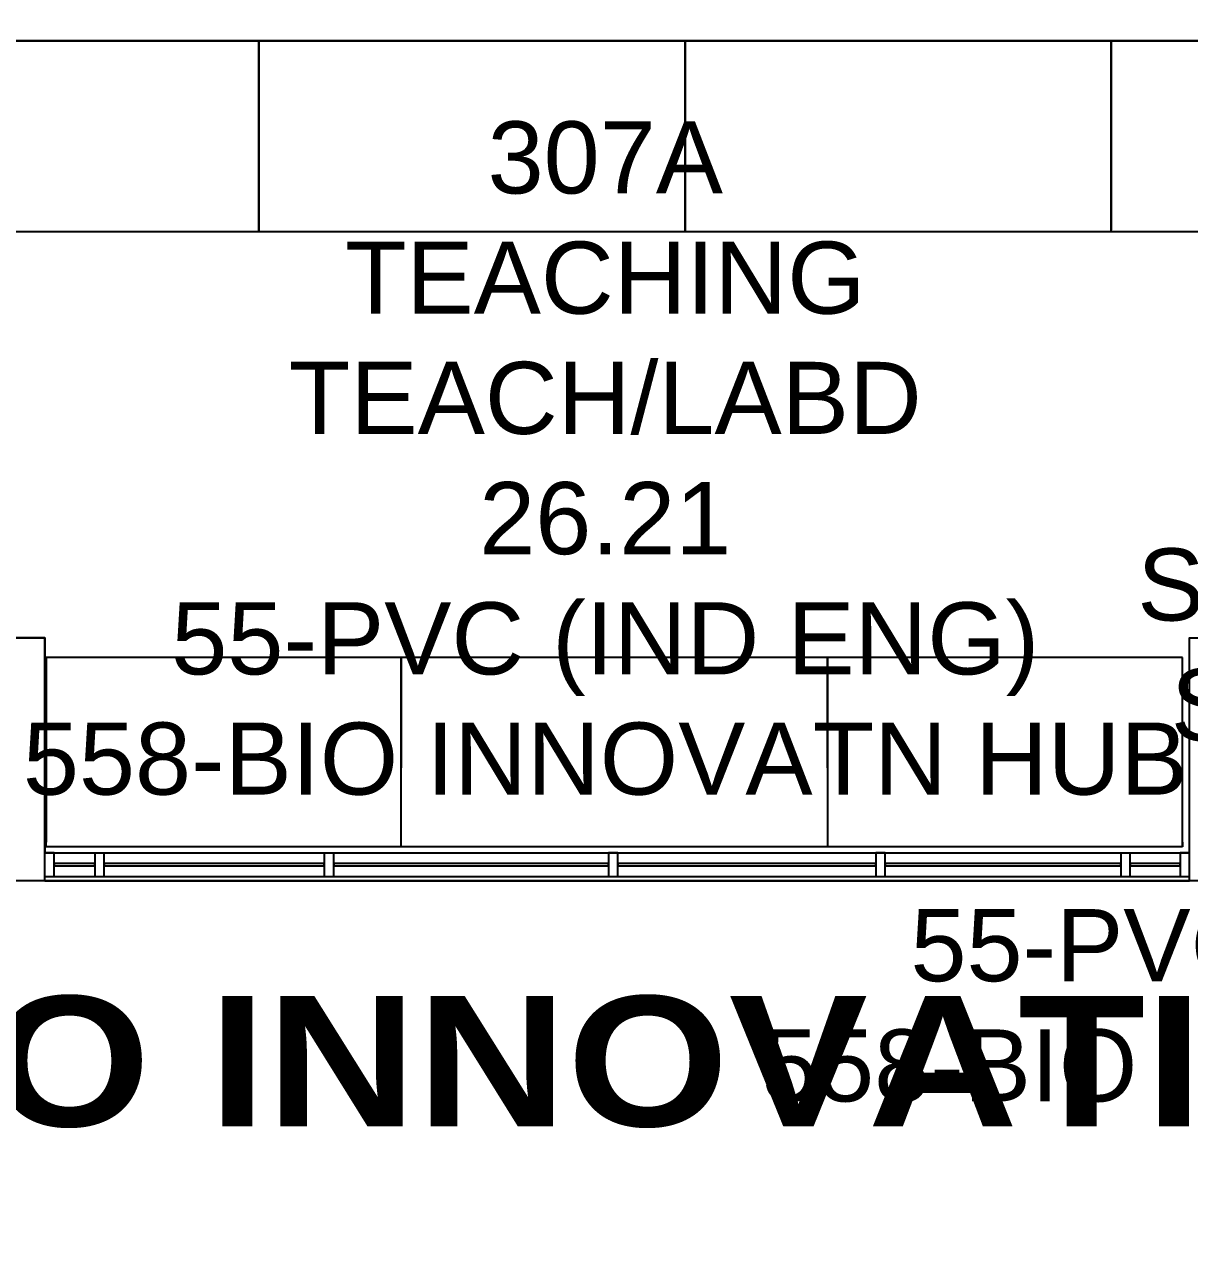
# Model space of a CAD drawing. Extents: x 15525 to 50715, y -3252 to 56414.
# Drawn here: x 33223 to 38145, y 30189 to 35362 of the extents above; entities that cross this region are included whole.
import ezdxf

# ---------------------------------------------------------------- set-up
doc = ezdxf.new("R2010")
doc.units = 0
doc.header["$MEASUREMENT"] = 0
for name, color, linetype in [('A-Furniture', 252, 'CONTINUOUS'), ('A-General', 252, 'CONTINUOUS'), ('A-Wall__Brick', 7, 'CONTINUOUS'), ('A-Window', 7, 'CONTINUOUS'), ('RM$', 7, 'CONTINUOUS'), ('RM$TXT', 4, 'CONTINUOUS')]:
    doc.layers.add(name, color=color, linetype=linetype)
doc.styles.add('Arial', font='arial.ttf')
doc.styles.add('MtXpl_Arial_Black', font='')
doc.styles.get('MtXpl_Arial_Black').set_extended_font_data('Arial Black')

msp = doc.modelspace()

# ---------------------------------------------------------------- linework, layer by layer
at = {"layer": 'A-Furniture'}
for p, q in [((34213.6, 34487.1), (34213.6, 35293.1)), ((34213.6, 35293.1), (34213.6, 34487.1)), ((36013.6, 35293.1), (36013.6, 34487.1)), ((36013.6, 34487.1), (36013.6, 35293.1)), ((37813.6, 34487.1), (37813.6, 35293.1)), ((37813.6, 35293.1), (37813.6, 34493.1)), ((32713.6, 34487.1), (34213.6, 34487.1)), ((34213.6, 34487.1), (36013.6, 34487.1)), ((36013.6, 34487.1), (39413.6, 34487.1)), ((34814.6, 32687.1), (33314.6, 32687.1)), ((33314.6, 32687.1), (33314.6, 31907.1)), ((36614.6, 32687.1), (34814.6, 32687.1)), ((34814.6, 32687.1), (34814.6, 32221.1)), ((34814.6, 31887.1), (34814.6, 32687.1)), ((36614.6, 32221.1), (36614.6, 32687.1)), ((38114.6, 32687.1), (36614.6, 32687.1)), ((36614.6, 32687.1), (36614.6, 31887.1)), ((38114.6, 31887.1), (38114.6, 32687.1)), ((33314.6, 31887.1), (33314.6, 31907.1)), ((38114.6, 31887.1), (33314.6, 31887.1)), ((38114.6, 31907.1), (38114.6, 31887.1))]:
    msp.add_line(p, q, dxfattribs=at)
at = {"layer": 'A-Wall__Brick'}
for p, q in [((29779.6, 35293.1), (39806.6, 35293.1)), ((33308.6, 32770.1), (32620.6, 32770.1)), ((33308.6, 31743.1), (33308.6, 32770.1)), ((38144.6, 31743.1), (38144.6, 32770.1)), ((33308.6, 31743.1), (32620.6, 31743.1)), ((38282.6, 31743.1), (38144.6, 31743.1))]:
    msp.add_line(p, q, dxfattribs=at)
at = {"layer": 'A-Window', "extrusion": (0, 0, -1)}
for p, q in [((33348.6, 31862.1), (33308.6, 31862.1)), ((33348.6, 31762.1), (33348.6, 31862.1)), ((33519.6, 31862.1), (33519.6, 31762.1)), ((33559.6, 31762.1), (33559.6, 31862.1)), ((34489.6, 31862.1), (34489.6, 31762.1)), ((34529.6, 31762.1), (34529.6, 31862.1)), ((35729.6, 31862.1), (35689.6, 31862.1)), ((35689.6, 31862.1), (35689.6, 31762.1)), ((35729.6, 31762.1), (35729.6, 31862.1)), ((36859.5, 31862.1), (36819.5, 31862.1)), ((36819.5, 31862.1), (36819.5, 31762.1)), ((36859.5, 31762.1), (36859.5, 31862.1)), ((37854.6, 31862.1), (37854.6, 31762.1)), ((37894.6, 31762.1), (37894.6, 31862.1)), ((33308.6, 31762.1), (33348.6, 31762.1)), ((33519.6, 31762.1), (33559.6, 31762.1)), ((34489.6, 31762.1), (34529.6, 31762.1)), ((35689.6, 31762.1), (35729.6, 31762.1)), ((36819.5, 31762.1), (36859.5, 31762.1)), ((37854.6, 31762.1), (37894.6, 31762.1))]:
    msp.add_line(p, q, dxfattribs=at)
at = {"layer": 'A-Window'}
for p, q in [((33348.6, 31862.1), (34529.6, 31862.1)), ((33519.6, 31817.1), (33348.6, 31817.1)), ((33348.6, 31817.1), (33348.6, 31807.1)), ((33519.6, 31807.1), (33519.6, 31817.1)), ((34489.6, 31817.1), (33559.6, 31817.1)), ((33559.6, 31817.1), (33559.6, 31807.1)), ((34489.6, 31807.1), (34489.6, 31817.1)), ((34529.6, 31862.1), (35689.6, 31862.1)), ((35689.6, 31817.1), (34529.6, 31817.1)), ((34529.6, 31817.1), (34529.6, 31807.1)), ((35689.6, 31807.1), (35689.6, 31817.1)), ((35729.6, 31862.1), (36819.5, 31862.1)), ((36819.5, 31817.1), (35729.6, 31817.1)), ((35729.6, 31817.1), (35729.6, 31807.1)), ((36819.5, 31807.1), (36819.5, 31817.1)), ((36859.5, 31862.1), (37854.6, 31862.1)), ((37854.6, 31817.1), (36859.5, 31817.1)), ((36859.5, 31817.1), (36859.5, 31807.1)), ((37850.1, 31862.1), (38104.6, 31862.1)), ((37854.6, 31807.1), (37854.6, 31817.1)), ((38104.6, 31817.1), (37894.6, 31817.1)), ((37894.6, 31817.1), (37894.6, 31807.1)), ((38144.6, 31862.1), (38104.6, 31862.1)), ((38104.6, 31862.1), (38104.6, 31762.1)), ((38104.6, 31807.1), (38104.6, 31817.1)), ((33348.6, 31807.1), (33519.6, 31807.1)), ((33348.6, 31762.1), (33519.6, 31762.1)), ((33559.6, 31807.1), (34489.6, 31807.1)), ((33559.6, 31762.1), (34489.6, 31762.1)), ((34529.6, 31807.1), (35689.6, 31807.1)), ((34529.6, 31762.1), (35689.6, 31762.1)), ((35729.6, 31807.1), (36819.5, 31807.1)), ((35729.6, 31762.1), (36819.5, 31762.1)), ((36859.5, 31807.1), (37854.6, 31807.1)), ((36859.5, 31762.1), (37854.6, 31762.1)), ((37894.6, 31807.1), (38104.6, 31807.1)), ((37894.6, 31762.1), (38104.6, 31762.1)), ((38104.6, 31762.1), (38144.6, 31762.1)), ((33308.6, 31743.1), (38144.6, 31743.1))]:
    msp.add_line(p, q, dxfattribs=at)
at = {"layer": 'RM$', "flags": 128}
msp.add_lwpolyline([(41639.6, 36442.8), (39806.6, 36442.8), (39811.6, 31743.1), (32646.9, 31743.1), (31564.5, 31743.1), (31564.5, 28871.1), (31573.5, 28871.1), (31573.5, 28743.1), (30712.6, 28743.1), (30712.6, 26456.1), (31583.5, 26456.1), (31583.5, 23462.1)], dxfattribs=at)
msp.add_lwpolyline([(33308.6, 31862.1), (38144.6, 31862.1), (38144.6, 32770.1), (39788.8, 32770.1), (39788.8, 35293.1), (31564.5, 35293.1), (31564.5, 31760.4), (32620.6, 31760.4), (32620.6, 32770.1), (33308.6, 32770.1)], close=True, dxfattribs=at)

# ---------------------------------------------------------------- texts
at = {"layer": 'A-General', "color": 1, "true_color": 0xff0000, "style": 'MtXpl_Arial_Black'}
msp.add_text('BIO INNOVATION HUB', height=549.998, dxfattribs=at).set_placement((32192.4, 30706))
at = {"layer": 'RM$TXT', "char_height": 304.8, "attachment_point": 8, "style": 'Arial'}
for s, insert in [('307A^M^JTEACHING^M^JTEACH/LABD^M^J26.21^M^J55-PVC (IND ENG)^M^J558-BIO INNOVATN HUB^M^J', (35676.6, 32103.1)), ('353B^M^JSTORES^M^JSTORE^M^J.83^M^J55-PVC (IND ENG)^M^J558-BIO INNOVATN HUB^M^J', (38799.1, 30806.5))]:
    msp.add_mtext(s, dxfattribs=dict(at, insert=insert))

doc.saveas('drawing.dxf')
